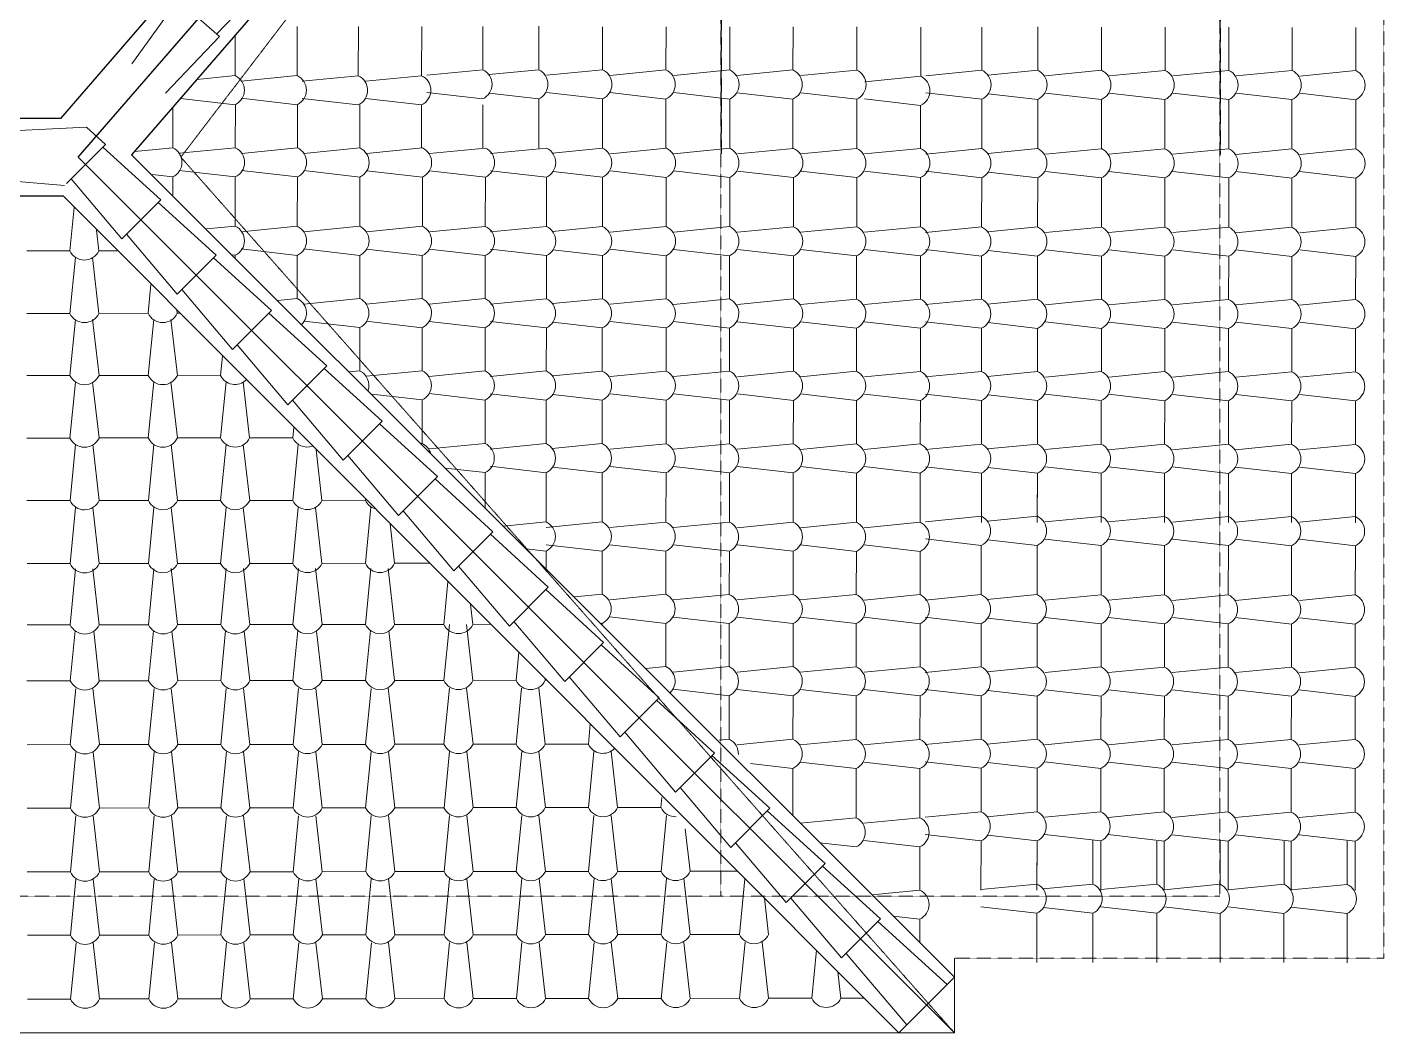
# Model space of a CAD drawing. Header units: millimetres. Extents: x -2768 to 386734, y -140 to 258833.
# Drawn here: x 241292 to 246252, y 134786 to 138461 of the extents above; entities that cross this region are included whole.
import ezdxf

# ---------------------------------------------------------------- set-up
doc = ezdxf.new("R2010")
doc.units = ezdxf.units.MM
doc.linetypes.add('HIDDEN', pattern=[9.525, 6.35, -3.175])
for name, color, linetype, lineweight in [('parapetto', 251, 'Continuous', 9), ('PROIEZIONI', 145, 'Continuous', 5), ('rilievo', 7, 'Continuous', 25), ('TRATTEGGIO_tetto', 1, 'Continuous', 0)]:
    doc.layers.add(name, color=color, linetype=linetype, lineweight=lineweight)

msp = doc.modelspace()

# ---------------------------------------------------------------- linework, layer by layer
at = {"layer": 'parapetto', "linetype": 'HIDDEN', "ltscale": 0.13}
for p, q in [((243830.3, 143397.8), (243830.3, 137997.8)), ((245654.8, 143396), (245654.8, 137996)), ((246252, 141052.2), (246252, 135058.6)), ((243827.5, 140688.1), (243827.5, 135288.1)), ((245652, 140686.2), (245652, 135286.2)), ((243317.1, 139900.6), (241853.8, 137986.2)), ((241853.8, 137986.2), (244682, 134786.2)), ((237671.9, 135286.2), (245652, 135286.2)), ((244682, 135058.6), (244682, 134786.2)), ((244682, 135058.6), (246252, 135058.6)), ((237717, 134786.2), (244682, 134786.2))]:
    msp.add_line(p, q, dxfattribs=at)
at = {"layer": 'PROIEZIONI'}
for p, q in [((244682, 134989.7), (241673.9, 137994.3)), ((244682, 134786.2), (241478.7, 137985.8)), ((244478.8, 134786.2), (241424.7, 137843.9)), ((244682, 134786.2), (244682, 135058.6)), ((244478.8, 134786.2), (244682, 134989.7)), ((244682, 134786.2), (239803.7, 134786.2))]:
    msp.add_line(p, q, dxfattribs=at)
at = {"layer": 'rilievo', "linetype": 'ByBlock', "ltscale": 0.13}
for p, q in [((244491.4, 141686.2), (241413.7, 138127.6)), ((241478.7, 137985.8), (244682, 141686.2)), ((241478.7, 137985.8), (244682, 141686.2)), ((244682, 141472.4), (241673.9, 137994.3)), ((241413.7, 138127.6), (238506.1, 138127.6)), ((241424.7, 137843.9), (238466.7, 137843.9))]:
    msp.add_line(p, q, dxfattribs=at)
at = {"layer": 'TRATTEGGIO_tetto'}
for p, q in [((242182.9, 138644.1), (241985.6, 138436.5)), ((241674.1, 138327.9), (241843.3, 138559.7)), ((241995.6, 138427.8), (241843.3, 138559.7)), ((242279.1, 138284.3), (242279.3, 138464.2)), ((242502.6, 138283.9), (242502.8, 138463.7)), ((242734.1, 138283.9), (242734.3, 138463.7)), ((242957.6, 138305.9), (242957.8, 138463.5)), ((243162.3, 138305.7), (243162.4, 138464.6)), ((243395.7, 138305.5), (243395.8, 138463)), ((243627.4, 138305.3), (243627.6, 138462.8)), ((243860.9, 138305), (243861, 138462.6)), ((244091.7, 138304.8), (244091.9, 138462.3)), ((244325.2, 138304.6), (244325.3, 138462.1)), ((244558.6, 138282), (244558.8, 138461.9)), ((244782.1, 138304.1), (244782.3, 138461.6)), ((244986.8, 138303.9), (244986.9, 138462.8)), ((245220.2, 138303.6), (245220.3, 138461.2)), ((245451.9, 138303.4), (245452.1, 138460.9)), ((245685.4, 138303.2), (245685.5, 138460.7)), ((245916.2, 138302.9), (245916.4, 138460.5)), ((246149.7, 138302.7), (246149.8, 138460.2)), ((241995.6, 138427.8), (241798.3, 138220.3)), ((242052.3, 138284.3), (242052.5, 138432.1)), ((242752.9, 138285.9), (242957.6, 138305.9)), ((242979.7, 138287.8), (243162.3, 138305.7)), ((243191, 138285.4), (243395.7, 138305.5)), ((243422.7, 138285.2), (243627.4, 138305.3)), ((243656.2, 138285), (243860.9, 138305)), ((243887, 138284.7), (244091.7, 138304.8)), ((244120.5, 138284.5), (244325.2, 138304.6)), ((244577.4, 138284), (244782.1, 138304.1)), ((244804.2, 138286), (244986.8, 138303.9)), ((245015.5, 138283.6), (245220.2, 138303.6)), ((245247.2, 138283.3), (245451.9, 138303.4)), ((245480.7, 138283.1), (245685.4, 138303.2)), ((245711.5, 138282.9), (245916.2, 138302.9)), ((245945, 138282.6), (246149.7, 138302.7)), ((241912.9, 138270.6), (242052.3, 138284.3)), ((242074.4, 138264.2), (242279.1, 138284.3)), ((242297.9, 138263.8), (242502.6, 138283.9)), ((242529.4, 138263.8), (242734.1, 138283.9)), ((244353.9, 138261.9), (244558.6, 138282)), ((241852.5, 138200.8), (242052.2, 138177.8)), ((242074.3, 138201.4), (242279, 138177.8)), ((242297.8, 138200.9), (242502.5, 138177.4)), ((242529.3, 138200.9), (242734, 138177.4)), ((242752.8, 138223), (242957.5, 138199.5)), ((242981.4, 138220), (243162.2, 138199.3)), ((243162, 138019.4), (243162.2, 138199.3)), ((243162, 138041.7), (243162.2, 138199.3)), ((243190.9, 138222.5), (243395.6, 138199)), ((243395.4, 138019.2), (243395.6, 138199)), ((243422.7, 138222.3), (243627.3, 138198.8)), ((243627.1, 138018.9), (243627.3, 138198.8)), ((243656.1, 138222.1), (243860.8, 138198.6)), ((243860.6, 138018.7), (243860.8, 138198.6)), ((243887, 138221.8), (244091.6, 138198.3)), ((244091.4, 138018.5), (244091.6, 138198.3)), ((244120.4, 138221.6), (244325.1, 138198.1)), ((244324.9, 138018.2), (244325.1, 138198.1)), ((244353.8, 138199), (244558.5, 138175.5)), ((244577.3, 138221.1), (244782, 138197.6)), ((244781.8, 138017.8), (244782, 138197.6)), ((244805.9, 138218.2), (244986.7, 138197.4)), ((244986.5, 138017.6), (244986.7, 138197.4)), ((244986.5, 138039.9), (244986.7, 138197.4)), ((245015.4, 138220.7), (245220.1, 138197.2)), ((245219.9, 138017.3), (245220.1, 138197.2)), ((245247.2, 138220.5), (245451.8, 138196.9)), ((245451.6, 138017.1), (245451.8, 138196.9)), ((245480.6, 138220.2), (245685.3, 138196.7)), ((245685.1, 138016.8), (245685.3, 138196.7)), ((245711.5, 138220), (245916.1, 138196.5)), ((245915.9, 138016.6), (245916.1, 138196.5)), ((245944.9, 138219.7), (246149.6, 138196.2)), ((246149.4, 138016.4), (246149.6, 138196.2)), ((241824.2, 138020.8), (241824.4, 138168.3)), ((242052.9, 138020.5), (242053.1, 138178.1)), ((242279.8, 138020.3), (242280, 138177.8)), ((242508.4, 138020.1), (242508.5, 138177.6)), ((242733.8, 138019.8), (242734, 138177.4)), ((242957.3, 138019.6), (242957.5, 138177.1)), ((243162, 138019.4), (243162.1, 138178.3)), ((243395.4, 138019.2), (243395.6, 138178)), ((243395.4, 138019.2), (243395.5, 138176.7)), ((243627.1, 138018.9), (243627.3, 138176.5)), ((243860.6, 138018.7), (243860.7, 138176.2)), ((243860.6, 138018.7), (243860.7, 138176.2)), ((244091.4, 138018.5), (244091.6, 138176)), ((244324.9, 138018.2), (244325, 138175.8)), ((244324.9, 138018.2), (244325, 138175.8)), ((244558.3, 138018), (244558.5, 138175.5)), ((244558.3, 138018), (244558.5, 138175.5)), ((244781.8, 138017.8), (244782, 138175.3)), ((244986.5, 138017.6), (244986.6, 138176.4)), ((245219.9, 138017.3), (245220.1, 138174.8)), ((245451.6, 138017.1), (245451.8, 138174.6)), ((245685.1, 138016.8), (245685.2, 138174.4)), ((245915.9, 138016.6), (245916.1, 138174.1)), ((246149.4, 138016.4), (246149.5, 138173.9)), ((241508.8, 138095.3), (241086.8, 138075.4)), ((241577.9, 138032.4), (241508.8, 138095.3)), ((241577.9, 138032.4), (241435.5, 137889.8)), ((241780.3, 137830.2), (241568.5, 138023)), ((241685, 138007.1), (241824.2, 138020.8)), ((241848.2, 138000.5), (242052.9, 138020.5)), ((242075.1, 138000.2), (242279.8, 138020.3)), ((242303.7, 138000), (242508.4, 138020.1)), ((242532.3, 137999.8), (242737, 138019.8)), ((242762.5, 137999.5), (242967.2, 138019.6)), ((242986, 137999.3), (243190.7, 138019.4)), ((243212.9, 138001.3), (243395.4, 138019.2)), ((243424.1, 137998.9), (243628.8, 138018.9)), ((243655.9, 137998.6), (243860.6, 138018.7)), ((243889.3, 137998.4), (244094, 138018.5)), ((244120.2, 137998.1), (244324.9, 138018.2)), ((244353.6, 137997.9), (244558.3, 138018)), ((244577.1, 137997.7), (244781.8, 138017.8)), ((244804, 137999.7), (244986.5, 138017.6)), ((245015.2, 137997.2), (245219.9, 138017.3)), ((245246.9, 137997), (245451.6, 138017.1)), ((245480.4, 137996.8), (245685.1, 138016.8)), ((245711.2, 137996.5), (245915.9, 138016.6)), ((245944.7, 137996.3), (246149.4, 138016.4)), ((241086.9, 137911.1), (241428.5, 137882.8)), ((241452.4, 137906.7), (241637.9, 137687.7)), ((241748.8, 137922.9), (241824.1, 137914.3)), ((241824, 137847.7), (241824.1, 137914.3)), ((241848.1, 137937.6), (242052.8, 137914.1)), ((242052.6, 137734.2), (242052.8, 137914.1)), ((242075.1, 137937.3), (242279.7, 137913.8)), ((242279.6, 137734), (242279.7, 137913.8)), ((242303.6, 137937.1), (242508.3, 137913.6)), ((242508.1, 137733.7), (242508.3, 137913.6)), ((242532.2, 137936.9), (242736.9, 137913.4)), ((242736.7, 137733.5), (242736.9, 137913.4)), ((242762.5, 137936.6), (242967.1, 137913.1)), ((242967, 137733.3), (242967.1, 137913.1)), ((242986, 137936.4), (243190.6, 137912.9)), ((243190.4, 137733), (243190.6, 137912.9)), ((243214.6, 137933.5), (243395.3, 137912.7)), ((243395.1, 137732.8), (243395.3, 137912.7)), ((243424.1, 137936), (243628.7, 137912.5)), ((243628.5, 137732.6), (243628.7, 137912.5)), ((243655.8, 137935.7), (243860.5, 137912.2)), ((243860.3, 137732.4), (243860.5, 137912.2)), ((243889.2, 137935.5), (244093.9, 137912)), ((244093.7, 137732.1), (244093.9, 137912)), ((244120.1, 137935.3), (244324.8, 137911.7)), ((244324.6, 137731.9), (244324.8, 137911.7)), ((244353.5, 137935), (244558.2, 137911.5)), ((244558, 137731.6), (244558.2, 137911.5)), ((244577, 137934.8), (244781.7, 137911.3)), ((244781.5, 137731.4), (244781.7, 137911.3)), ((244805.6, 137931.8), (244986.4, 137911.1)), ((244986.2, 137731.2), (244986.4, 137911.1)), ((245015.1, 137934.3), (245219.8, 137910.8)), ((245219.6, 137731), (245219.8, 137910.8)), ((245246.9, 137934.1), (245451.5, 137910.6)), ((245451.3, 137730.7), (245451.5, 137910.6)), ((245480.3, 137933.9), (245685, 137910.4)), ((245684.8, 137730.5), (245685, 137910.4)), ((245711.2, 137933.6), (245915.8, 137910.1)), ((245915.6, 137730.3), (245915.8, 137910.1)), ((245944.6, 137933.4), (246149.3, 137909.9)), ((246149.1, 137730), (246149.3, 137909.9)), ((241463.2, 137801.8), (241447.7, 137644)), ((241637.9, 137687.7), (241780.3, 137830.2)), ((241982.7, 137628.1), (241770.9, 137820.9)), ((241545.6, 137719.5), (241554.2, 137644.1)), ((241654.8, 137704.6), (241840.3, 137485.5)), ((241947.8, 137723.9), (242052.6, 137734.2)), ((242074.9, 137713.9), (242279.6, 137734)), ((242303.4, 137713.7), (242508.1, 137733.7)), ((242532, 137713.4), (242736.7, 137733.5)), ((242762.3, 137713.2), (242967, 137733.3)), ((242985.7, 137713), (243190.4, 137733)), ((243212.6, 137714.9), (243395.1, 137732.8)), ((243423.8, 137712.5), (243628.5, 137732.6)), ((243655.6, 137712.3), (243860.3, 137732.4)), ((243889, 137712), (244093.7, 137732.1)), ((244119.9, 137711.8), (244324.6, 137731.9)), ((244353.3, 137711.6), (244558, 137731.6)), ((244576.8, 137711.3), (244781.5, 137731.4)), ((244803.7, 137713.3), (244986.2, 137731.2)), ((245014.9, 137710.9), (245219.6, 137731)), ((245246.6, 137710.7), (245451.3, 137730.7)), ((245480.1, 137710.4), (245684.8, 137730.5)), ((245710.9, 137710.2), (245915.6, 137730.3)), ((245944.4, 137710), (246149.1, 137730)), ((242074.8, 137651), (242279.4, 137627.5)), ((242303.3, 137650.8), (242508, 137627.3)), ((242531.9, 137650.5), (242736.6, 137627)), ((242762.2, 137650.3), (242966.8, 137626.8)), ((242985.7, 137650.1), (243190.3, 137626.6)), ((243214.3, 137647.1), (243395, 137626.4)), ((243423.8, 137649.6), (243628.4, 137626.1)), ((243655.5, 137649.4), (243860.2, 137625.9)), ((243889, 137649.2), (244093.6, 137625.6)), ((244119.8, 137648.9), (244324.5, 137625.4)), ((244353.3, 137648.7), (244557.9, 137625.2)), ((244576.8, 137648.5), (244781.4, 137624.9)), ((244805.4, 137645.5), (244986.1, 137624.7)), ((245014.8, 137648), (245219.5, 137624.5)), ((245246.6, 137647.8), (245451.2, 137624.3)), ((245480, 137647.5), (245684.7, 137624)), ((245710.9, 137647.3), (245915.5, 137623.8)), ((245944.3, 137647.1), (246149, 137623.6)), ((241447.7, 137644), (241290.2, 137643.9)), ((241468.1, 137620), (241448, 137415.3)), ((241530.9, 137620.1), (241554.5, 137415.5)), ((241620.9, 137644.2), (241554.2, 137644.1)), ((241982.7, 137628.1), (241840.3, 137485.5)), ((242185.1, 137426), (241973.3, 137618.7)), ((242042.9, 137628.8), (242052.5, 137627.7)), ((242052.5, 137619.2), (242052.5, 137627.7)), ((242279.3, 137469.9), (242279.4, 137627.5)), ((242507.8, 137469.7), (242508, 137627.3)), ((242736.4, 137469.5), (242736.6, 137627)), ((242966.7, 137469.3), (242966.8, 137626.8)), ((243190.2, 137469), (243190.3, 137626.6)), ((243394.9, 137468.8), (243395, 137626.4)), ((243628.3, 137468.6), (243628.4, 137626.1)), ((243860, 137468.3), (243860.2, 137625.9)), ((244093.5, 137468.1), (244093.6, 137625.6)), ((244324.3, 137467.9), (244324.5, 137625.4)), ((244557.8, 137467.6), (244557.9, 137625.2)), ((244781.2, 137467.4), (244781.4, 137624.9)), ((244985.9, 137467.2), (244986.1, 137624.7)), ((245219.3, 137467), (245219.5, 137624.5)), ((245451.1, 137466.7), (245451.2, 137624.3)), ((245684.5, 137466.5), (245684.7, 137624)), ((245915.4, 137466.3), (245915.5, 137623.8)), ((246148.8, 137466), (246149, 137623.6)), ((241744.6, 137520.5), (241734.3, 137415.6)), ((241857.2, 137502.4), (242042.7, 137283.4)), ((242208.7, 137463), (242279.3, 137469.9)), ((242303.1, 137449.6), (242507.8, 137469.7)), ((242531.7, 137449.4), (242736.4, 137469.5)), ((242762, 137449.2), (242966.7, 137469.3)), ((242985.5, 137449), (243190.2, 137469)), ((243212.3, 137450.9), (243394.9, 137468.8)), ((243423.6, 137448.5), (243628.3, 137468.6)), ((243655.3, 137448.3), (243860, 137468.3)), ((243888.8, 137448), (244093.5, 137468.1)), ((244119.6, 137447.8), (244324.3, 137467.9)), ((244353.1, 137447.6), (244557.8, 137467.6)), ((244576.5, 137447.3), (244781.2, 137467.4)), ((244803.4, 137449.3), (244985.9, 137467.2)), ((245014.6, 137446.9), (245219.3, 137467)), ((245246.4, 137446.7), (245451.1, 137466.7)), ((245479.8, 137446.4), (245684.5, 137466.5)), ((245710.7, 137446.2), (245915.4, 137466.3)), ((245944.1, 137445.9), (246148.8, 137466)), ((241448, 137415.3), (241290.4, 137415.2)), ((241734.3, 137415.6), (241554.5, 137415.5)), ((241839.7, 137425.4), (241840.8, 137415.7)), ((241849.3, 137415.8), (241840.8, 137415.7)), ((242042.7, 137283.4), (242185.1, 137426)), ((242387.5, 137223.8), (242175.7, 137416.6)), ((241468.3, 137393.1), (241448.2, 137188.4)), ((241531.2, 137393.2), (241554.7, 137188.5)), ((241754.6, 137393.4), (241734.5, 137188.7)), ((241817.5, 137393.5), (241841, 137188.8)), ((242303.1, 137386.8), (242507.7, 137363.2)), ((242507.6, 137205.7), (242507.7, 137363.2)), ((242531.7, 137386.5), (242736.3, 137363)), ((242736.2, 137205.5), (242736.3, 137363)), ((242761.9, 137386.3), (242966.6, 137362.8)), ((242966.4, 137205.2), (242966.6, 137362.8)), ((242985.4, 137386.1), (243190.1, 137362.5)), ((243190.1, 137362.5), (243189.9, 137204.9)), ((243189.9, 137205), (243190.1, 137362.5)), ((243214, 137383.1), (243394.7, 137362.3)), ((243394.7, 137362.3), (243394.6, 137204.8)), ((243423.5, 137385.6), (243628.2, 137362.1)), ((243628, 137204.6), (243628.2, 137362.1)), ((243655.2, 137385.4), (243859.9, 137361.9)), ((243859.7, 137204.3), (243859.9, 137361.9)), ((243888.7, 137385.1), (244093.3, 137361.6)), ((244093.2, 137204.1), (244093.3, 137361.6)), ((244119.5, 137384.9), (244324.2, 137361.4)), ((244324, 137203.9), (244324.2, 137361.4)), ((244353, 137384.7), (244557.6, 137361.2)), ((244557.5, 137203.6), (244557.6, 137361.2)), ((244576.5, 137384.4), (244781.1, 137360.9)), ((244781.1, 137360.9), (244781, 137203.3)), ((244781, 137203.4), (244781.1, 137360.9)), ((244805.1, 137381.5), (244985.8, 137360.7)), ((244985.8, 137360.7), (244985.7, 137203.2)), ((245014.6, 137384), (245219.2, 137360.5)), ((245219.1, 137203), (245219.2, 137360.5)), ((245246.3, 137383.8), (245451, 137360.2)), ((245450.8, 137202.7), (245451, 137360.2)), ((245479.8, 137383.5), (245684.4, 137360)), ((245684.2, 137202.5), (245684.4, 137360)), ((245710.6, 137383.3), (245915.3, 137359.8)), ((245915.1, 137202.2), (245915.3, 137359.8)), ((245944.1, 137383.1), (246148.7, 137359.5)), ((246148.5, 137202), (246148.7, 137359.5)), ((242059.6, 137300.3), (242245.1, 137081.3)), ((242005.5, 137259.6), (241998.6, 137189)), ((242387.5, 137223.8), (242245.1, 137081.3)), ((242589.9, 137021.7), (242378.2, 137214.4)), ((242469.7, 137202), (242507.6, 137205.7)), ((242531.5, 137185.4), (242736.2, 137205.5)), ((242761.7, 137185.2), (242966.4, 137205.2)), ((242985.2, 137184.9), (243189.9, 137205)), ((243212.1, 137186.9), (243394.6, 137204.8)), ((243423.3, 137184.5), (243628, 137204.6)), ((243655, 137184.3), (243859.7, 137204.3)), ((243888.5, 137184), (244093.2, 137204.1)), ((244119.3, 137183.8), (244324, 137203.9)), ((244352.8, 137183.5), (244557.5, 137203.6)), ((244576.3, 137183.3), (244781, 137203.4)), ((244803.1, 137185.3), (244985.7, 137203.2)), ((245014.4, 137182.9), (245219.1, 137203)), ((245246.1, 137182.6), (245450.8, 137202.7)), ((245479.5, 137182.4), (245684.2, 137202.5)), ((245710.4, 137182.2), (245915.1, 137202.2)), ((245943.9, 137181.9), (246148.5, 137202)), ((241448.2, 137188.4), (241290.7, 137188.2)), ((241468.5, 137164.6), (241448.4, 136959.9)), ((241531.4, 137164.6), (241554.9, 136960)), ((241734.5, 137188.7), (241554.7, 137188.5)), ((241754.9, 137164.9), (241734.8, 136960.2)), ((241817.7, 137164.9), (241841.3, 136960.3)), ((241998.6, 137189), (241841, 137188.8)), ((242018.9, 137165.1), (241998.8, 136960.4)), ((242081.8, 137165.2), (242105.3, 136960.5)), ((242551.5, 137120.2), (242736.1, 137099)), ((242761.7, 137122.3), (242966.3, 137098.8)), ((242985.1, 137122), (243189.8, 137098.5)), ((243213.8, 137119.1), (243394.5, 137098.3)), ((243423.2, 137121.6), (243627.9, 137098.1)), ((243655, 137121.4), (243859.6, 137097.9)), ((243888.4, 137121.1), (244093.1, 137097.6)), ((244119.3, 137120.9), (244323.9, 137097.4)), ((244352.7, 137120.7), (244557.4, 137097.1)), ((244576.2, 137120.4), (244780.9, 137096.9)), ((244804.8, 137117.5), (244985.5, 137096.7)), ((245014.3, 137120), (245219, 137096.5)), ((245246, 137119.8), (245450.7, 137096.2)), ((245479.5, 137119.5), (245684.1, 137096)), ((245710.3, 137119.3), (245915, 137095.8)), ((245943.8, 137119), (246148.4, 137095.5)), ((242262, 137098.1), (242447.6, 136879.1)), ((242735.9, 136940.1), (242736.1, 137097.7)), ((242966.1, 136939.9), (242966.3, 137097.4)), ((243189.6, 136939.7), (243189.8, 137097.2)), ((243394.3, 136939.5), (243394.5, 137098.3)), ((243627.7, 136939.2), (243627.9, 137096.8)), ((243859.5, 136939), (243859.6, 137096.5)), ((244092.9, 136938.7), (244093.1, 137096.3)), ((244323.8, 136938.5), (244323.9, 137096)), ((244557.2, 136938.3), (244557.4, 137095.8)), ((244780.7, 136938), (244780.9, 137095.6)), ((244985.4, 136937.8), (244985.5, 137096.7)), ((245218.8, 136937.6), (245219, 137095.1)), ((245450.5, 136937.4), (245450.7, 137094.9)), ((245684, 136937.1), (245684.1, 137094.7)), ((245914.8, 136936.9), (245915, 137094.4)), ((246148.3, 136936.7), (246148.4, 137094.2)), ((242447.6, 136879.1), (242589.9, 137021.7)), ((242792.3, 136819.5), (242580.6, 137012.3)), ((241448.4, 136959.9), (241290.9, 136959.7)), ((241734.8, 136960.2), (241554.9, 136960)), ((241998.8, 136960.4), (241841.3, 136960.3)), ((242262.8, 136960.7), (242105.3, 136960.5)), ((242266.5, 136998.5), (242262.8, 136960.7)), ((241468.8, 136935.9), (241448.7, 136731.2)), ((241531.6, 136936), (241555.2, 136731.4)), ((241755.1, 136936.2), (241735, 136731.5)), ((241818, 136936.3), (241841.5, 136731.6)), ((242019.1, 136936.5), (241999, 136731.8)), ((242082, 136936.6), (242105.5, 136731.9)), ((242283.1, 136936.8), (242263, 136732.1)), ((242348.3, 136916.7), (242369.5, 136732.2)), ((242732, 136939.7), (242735.9, 136940.1)), ((242761.4, 136919.8), (242966.1, 136939.9)), ((242984.9, 136919.6), (243189.6, 136939.7)), ((243211.8, 136921.6), (243394.3, 136939.5)), ((243423, 136919.1), (243627.7, 136939.2)), ((243654.8, 136918.9), (243859.5, 136939)), ((243888.2, 136918.7), (244092.9, 136938.7)), ((244119.1, 136918.4), (244323.8, 136938.5)), ((244352.5, 136918.2), (244557.2, 136938.3)), ((244576, 136918), (244780.7, 136938)), ((244802.9, 136919.9), (244985.4, 136937.8)), ((245014.1, 136917.5), (245218.8, 136937.6)), ((245245.8, 136917.3), (245450.5, 136937.4)), ((245479.3, 136917.1), (245684, 136937.1)), ((245710.1, 136916.8), (245914.8, 136936.9)), ((245943.6, 136916.6), (246148.3, 136936.7)), ((242464.4, 136896), (242650, 136677)), ((242984.9, 136856.7), (243189.5, 136833.2)), ((243213.5, 136853.7), (243394.2, 136833)), ((243423, 136856.3), (243627.6, 136832.7)), ((243654.7, 136856), (243859.4, 136832.5)), ((243888.1, 136855.8), (244092.8, 136832.3)), ((244119, 136855.5), (244323.7, 136832)), ((244352.5, 136855.3), (244557.1, 136831.8)), ((244575.9, 136855.1), (244780.6, 136831.6)), ((244804.6, 136852.1), (244985.3, 136831.4)), ((245014, 136854.6), (245218.7, 136831.1)), ((245245.8, 136854.4), (245450.4, 136830.9)), ((245479.2, 136854.2), (245683.9, 136830.7)), ((245710.1, 136853.9), (245914.7, 136830.4)), ((245943.5, 136853.7), (246148.2, 136830.2)), ((242792.3, 136819.5), (242650, 136677)), ((242994.7, 136617.4), (242783, 136810.2)), ((242821.7, 136850), (242966, 136833.4)), ((242965.9, 136705.8), (242966, 136833.4)), ((243189.4, 136653.3), (243189.5, 136833.2)), ((243394, 136653.1), (243394.2, 136833)), ((243627.4, 136652.9), (243627.6, 136832.7)), ((243859.2, 136652.6), (243859.4, 136832.5)), ((244092.6, 136652.4), (244092.8, 136832.3)), ((244323.5, 136652.2), (244323.7, 136832)), ((244556.9, 136651.9), (244557.1, 136831.8)), ((244780.4, 136651.7), (244780.6, 136831.6)), ((244780.4, 136674), (244780.6, 136831.6)), ((244985.1, 136673.8), (244985.3, 136832.7)), ((244985.1, 136651.5), (244985.3, 136831.4)), ((245218.5, 136651.3), (245218.7, 136831.1)), ((245218.5, 136673.6), (245218.7, 136831.1)), ((245450.3, 136651), (245450.4, 136830.9)), ((245450.3, 136673.4), (245450.4, 136830.9)), ((245683.7, 136650.8), (245683.9, 136830.7)), ((245683.7, 136673.1), (245683.9, 136830.7)), ((245914.6, 136650.6), (245914.7, 136830.4)), ((245914.6, 136672.9), (245914.7, 136830.4)), ((246148, 136650.3), (246148.2, 136830.2)), ((246148, 136672.6), (246148.2, 136830.2)), ((241448.7, 136731.2), (241291.1, 136731.1)), ((241469, 136705.7), (241448.9, 136501)), ((241531.9, 136705.8), (241555.4, 136501.1)), ((241735, 136731.5), (241555.2, 136731.4)), ((241755.3, 136706), (241735.2, 136501.3)), ((241818.2, 136706.1), (241841.7, 136501.4)), ((241999, 136731.8), (241841.5, 136731.6)), ((242019.3, 136706.3), (241999.3, 136501.6)), ((242082.2, 136706.3), (242105.7, 136501.7)), ((242263, 136732.1), (242105.5, 136731.9)), ((242283.3, 136706.5), (242263.3, 136501.8)), ((242346.2, 136706.6), (242369.8, 136501.9)), ((242528.4, 136732.3), (242370.9, 136732.2)), ((242528.8, 136736.3), (242528.4, 136732.3)), ((242548.7, 136706.8), (242528.6, 136502.1)), ((242666.8, 136693.9), (242852.4, 136474.8)), ((243033.6, 136638.1), (243189.4, 136653.3)), ((243189.3, 136633), (243394, 136653.1)), ((243422.7, 136632.8), (243627.4, 136652.9)), ((244575.7, 136654), (244780.4, 136674)), ((244802.6, 136655.9), (244985.1, 136673.8)), ((245013.8, 136653.5), (245218.5, 136673.6)), ((245245.6, 136653.3), (245450.3, 136673.4)), ((245479, 136653), (245683.7, 136673.1)), ((245709.9, 136652.8), (245914.6, 136672.9)), ((245943.3, 136652.6), (246148, 136672.6)), ((242618.5, 136646.5), (242635.1, 136502.2)), ((242852.4, 136474.8), (242994.7, 136617.4)), ((243197.2, 136415.3), (242985.4, 136608)), ((243654.5, 136632.6), (243859.2, 136652.6)), ((243887.9, 136632.3), (244092.6, 136652.4)), ((244118.8, 136632.1), (244323.5, 136652.2)), ((244352.2, 136631.9), (244556.9, 136651.9)), ((243116.5, 136555.2), (243189.2, 136546.8)), ((243189.3, 136570.2), (243393.9, 136546.6)), ((243422.7, 136569.9), (243627.3, 136546.4)), ((243654.4, 136569.7), (243859.1, 136546.2)), ((243887.9, 136569.4), (244092.5, 136545.9)), ((244118.7, 136569.2), (244323.4, 136545.7)), ((244352.2, 136569), (244556.8, 136545.5)), ((244575.7, 136591.1), (244780.3, 136567.6)), ((244780.1, 136387.7), (244780.3, 136567.6)), ((244804.3, 136588.1), (244985, 136567.3)), ((244984.8, 136387.5), (244985, 136567.3)), ((245013.8, 136590.6), (245218.4, 136567.1)), ((245218.2, 136387.3), (245218.4, 136567.1)), ((245245.5, 136590.4), (245450.2, 136566.9)), ((245450, 136387), (245450.2, 136566.9)), ((245478.9, 136590.2), (245683.6, 136566.6)), ((245683.4, 136386.8), (245683.6, 136566.6)), ((245709.8, 136589.9), (245914.5, 136566.4)), ((245914.3, 136386.5), (245914.5, 136566.4)), ((245943.2, 136589.7), (246147.9, 136566.2)), ((246147.7, 136386.3), (246147.9, 136566.2)), ((243189.2, 136482.5), (243189.2, 136546.8)), ((243393.8, 136389.1), (243393.9, 136546.6)), ((243627.2, 136388.9), (243627.3, 136546.4)), ((243858.9, 136388.6), (243859.1, 136546.2)), ((244092.4, 136388.4), (244092.5, 136545.9)), ((244323.2, 136388.2), (244323.4, 136545.7)), ((244556.7, 136387.9), (244556.8, 136545.5)), ((241448.9, 136501), (241291.4, 136500.8)), ((241469.2, 136482.2), (241449.1, 136277.5)), ((241532.1, 136482.3), (241555.6, 136277.6)), ((241735.2, 136501.3), (241555.4, 136501.1)), ((241755.5, 136482.5), (241735.5, 136277.8)), ((241818.4, 136482.6), (241842, 136277.9)), ((241999.3, 136501.6), (241841.7, 136501.4)), ((242019.6, 136482.8), (241999.5, 136278.1)), ((242082.5, 136482.8), (242106, 136278.2)), ((242263.3, 136501.8), (242105.7, 136501.7)), ((242283.6, 136483), (242263.5, 136278.3)), ((242346.5, 136483.1), (242370, 136278.4)), ((242528.6, 136502.1), (242371.1, 136501.9)), ((242548.9, 136483.3), (242528.8, 136278.6)), ((242611.8, 136483.4), (242635.3, 136278.7)), ((242762.7, 136502.3), (242635.1, 136502.2)), ((242869.2, 136491.7), (243054.8, 136272.7)), ((242830.5, 136434.6), (242815.2, 136278.9)), ((243197.2, 136415.3), (243054.8, 136272.7)), ((243399.6, 136213.1), (243187.8, 136405.9)), ((243292.5, 136379.2), (243393.8, 136389.1)), ((243422.5, 136368.8), (243627.2, 136388.9)), ((243654.2, 136368.6), (243858.9, 136388.6)), ((243887.7, 136368.3), (244092.4, 136388.4)), ((244118.5, 136368.1), (244323.2, 136388.2)), ((244352, 136367.8), (244556.7, 136387.9)), ((244575.4, 136367.6), (244780.1, 136387.7)), ((244802.3, 136369.6), (244984.8, 136387.5)), ((245013.5, 136367.2), (245218.2, 136387.3)), ((245245.3, 136366.9), (245450, 136387)), ((245478.7, 136366.7), (245683.4, 136386.8)), ((245709.6, 136366.5), (245914.3, 136386.5)), ((245943, 136366.2), (246147.7, 136386.3)), ((242913.3, 136351.8), (242921.7, 136279)), ((243422.4, 136305.9), (243627.1, 136282.4)), ((243654.2, 136305.7), (243858.8, 136282.2)), ((241449.1, 136277.5), (241291.6, 136277.3)), ((241735.5, 136277.8), (241555.6, 136277.6)), ((241999.5, 136278.1), (241842, 136277.9)), ((242017.6, 136255.9), (241999.7, 136073.4)), ((242106, 136278.2), (242263.6, 136278.3)), ((242263.5, 136278.3), (242106, 136278.2)), ((242281.6, 136256.2), (242263.7, 136073.7)), ((242528.8, 136278.6), (242371.3, 136278.4)), ((242547, 136256.5), (242529.1, 136073.9)), ((242815.2, 136278.9), (242635.3, 136278.7)), ((242835.5, 136278.9), (242815.4, 136074.2)), ((242898.4, 136279), (242921.9, 136074.3)), ((242986, 136279.1), (242921.7, 136279)), ((243071.6, 136289.6), (243257.2, 136070.6)), ((243388.5, 136283.2), (243393.7, 136282.6)), ((243393.7, 136282.6), (243393.6, 136278)), ((243626.9, 136124.9), (243627.1, 136282.4)), ((243858.6, 136124.6), (243858.8, 136282.2)), ((243887.6, 136305.4), (244092.2, 136281.9)), ((244092.1, 136124.4), (244092.2, 136281.9)), ((244118.5, 136305.2), (244323.1, 136281.7)), ((244322.9, 136124.1), (244323.1, 136281.7)), ((244351.9, 136305), (244556.5, 136281.4)), ((244556.4, 136123.9), (244556.5, 136281.4)), ((244575.4, 136304.7), (244780, 136281.2)), ((244779.9, 136123.7), (244780, 136281.2)), ((244804, 136301.8), (244984.7, 136281)), ((244984.6, 136123.5), (244984.7, 136281)), ((245013.5, 136304.3), (245218.1, 136280.8)), ((245218, 136123.2), (245218.1, 136280.8)), ((245245.2, 136304.1), (245449.9, 136280.5)), ((245449.7, 136123), (245449.9, 136280.5)), ((245478.7, 136303.8), (245683.3, 136280.3)), ((245683.2, 136122.8), (245683.3, 136280.3)), ((245709.5, 136303.6), (245914.2, 136280.1)), ((245914, 136122.5), (245914.2, 136280.1)), ((245943, 136303.3), (246147.6, 136279.8)), ((246147.5, 136122.3), (246147.6, 136279.8)), ((241467.2, 136255.4), (241449.3, 136072.8)), ((241535.1, 136253.7), (241555.8, 136072.9)), ((241753.6, 136255.6), (241735.7, 136073.1)), ((241821.4, 136254), (241842.2, 136073.2)), ((242085.4, 136254.2), (242106.2, 136073.5)), ((242349.4, 136254.5), (242370.2, 136073.8)), ((242614.8, 136254.8), (242635.5, 136074)), ((243257.2, 136070.6), (243399.6, 136213.1)), ((243089.3, 136175.7), (243079.4, 136074.5)), ((243602, 136011), (243390.2, 136203.7)), ((243554, 136117.7), (243626.9, 136124.9)), ((243653.9, 136104.5), (243858.6, 136124.6)), ((243887.4, 136104.3), (244092.1, 136124.4)), ((244118.2, 136104.1), (244322.9, 136124.1)), ((244351.7, 136103.8), (244556.4, 136123.9)), ((244575.2, 136103.6), (244779.9, 136123.7)), ((244802, 136105.6), (244984.6, 136123.5)), ((245013.3, 136103.2), (245218, 136123.2)), ((245245, 136102.9), (245449.7, 136123)), ((245478.5, 136102.7), (245683.2, 136122.8)), ((245709.3, 136102.5), (245914, 136122.5)), ((245942.8, 136102.2), (246147.5, 136122.3)), ((241449.3, 136072.8), (241290.5, 136072.7)), ((241735.7, 136073.1), (241555.8, 136072.9)), ((241999.7, 136073.4), (241842.2, 136073.2)), ((242106.2, 136073.5), (242263.7, 136073.7)), ((242529.1, 136073.9), (242370.2, 136073.8)), ((242815.4, 136074.2), (242635.5, 136074)), ((243079.4, 136074.5), (242921.9, 136074.3)), ((243185.3, 136079.8), (243185.9, 136074.6)), ((243185.9, 136074.6), (243190.5, 136074.6)), ((243274.1, 136087.4), (243459.6, 135868.4)), ((241469.7, 136044.1), (241449.6, 135839.4)), ((241532.5, 136044.2), (241556.1, 135839.5)), ((241756, 136044.4), (241735.9, 135839.7)), ((241818.9, 136044.5), (241842.4, 135839.8)), ((242020, 136044.7), (241999.9, 135840)), ((242082.9, 136044.7), (242106.4, 135840.1)), ((242284, 136044.9), (242263.9, 135840.2)), ((242346.9, 136045), (242370.4, 135840.4)), ((242549.4, 136045.2), (242529.3, 135840.5)), ((242612.3, 136045.3), (242635.8, 135840.6)), ((242835.7, 136045.5), (242815.6, 135840.8)), ((242898.6, 136045.6), (242922.1, 135840.9)), ((243099.7, 136045.8), (243079.6, 135841.1)), ((243162.6, 136045.8), (243186.1, 135841.2)), ((243602, 136011), (243459.6, 135868.4)), ((243653.9, 136041.7), (243858.5, 136018.1)), ((243858.4, 135859.3), (243858.5, 136016.8)), ((243887.3, 136041.4), (244092, 136017.9)), ((244091.8, 135859), (244092, 136016.6)), ((244118.2, 136041.2), (244322.8, 136017.7)), ((244322.7, 135858.8), (244322.8, 136016.3)), ((244351.6, 136040.9), (244556.3, 136017.4)), ((244556.1, 135858.6), (244556.3, 136016.1)), ((244575.1, 136040.7), (244779.8, 136017.2)), ((244779.8, 136017.2), (244779.6, 135859.6)), ((244779.6, 135859.7), (244779.8, 136017.2)), ((244803.7, 136037.8), (244984.5, 136017)), ((244984.5, 136017), (244984.3, 135859.5)), ((245013.2, 136040.3), (245217.9, 136016.8)), ((245217.7, 135859.2), (245217.9, 136016.8)), ((245245, 136040), (245449.6, 136016.5)), ((245449.4, 135859), (245449.6, 136016.5)), ((245478.4, 136039.8), (245683, 136016.3)), ((245682.9, 135858.8), (245683, 136016.3)), ((245709.3, 136039.6), (245913.9, 136016.1)), ((245913.7, 135858.5), (245913.9, 136016.1)), ((245942.7, 136039.3), (246147.3, 136015.8)), ((246147.2, 135858.3), (246147.3, 136015.8)), ((243804.4, 135808.8), (243592.6, 136001.6)), ((243350.8, 135914.3), (243343.7, 135841.3)), ((243476.5, 135885.3), (243662, 135666.3)), ((243822.3, 135855.7), (243858.4, 135859.3)), ((244574.9, 135839.6), (244779.6, 135859.7)), ((244801.8, 135841.6), (244984.3, 135859.5)), ((245013, 135839.2), (245217.7, 135859.2)), ((241449.6, 135839.4), (241292, 135839.3)), ((241469.9, 135812.4), (241449.8, 135607.7)), ((241532.8, 135812.4), (241556.3, 135607.8)), ((241735.9, 135839.7), (241556.1, 135839.5)), ((241756.2, 135812.7), (241736.2, 135608)), ((241819.1, 135812.7), (241842.6, 135608.1)), ((241999.9, 135840), (241842.4, 135839.8)), ((242020.2, 135812.9), (242000.2, 135608.2)), ((242083.1, 135813), (242106.6, 135608.3)), ((242263.9, 135840.2), (242106.4, 135840.1)), ((242284.3, 135813.2), (242264.2, 135608.5)), ((242347.1, 135813.3), (242370.7, 135608.6)), ((242529.3, 135840.5), (242371.8, 135840.4)), ((242549.6, 135813.5), (242529.5, 135608.8)), ((242612.5, 135813.5), (242636, 135608.9)), ((242815.6, 135840.8), (242635.8, 135840.6)), ((242835.9, 135813.8), (242815.9, 135609.1)), ((242898.8, 135813.8), (242922.3, 135609.2)), ((243079.6, 135841.1), (242922.1, 135840.9)), ((243100, 135814), (243079.9, 135609.3)), ((243162.8, 135814.1), (243186.4, 135609.4)), ((243343.7, 135841.3), (243186.1, 135841.2)), ((243364, 135814.3), (243343.9, 135609.6)), ((243426.9, 135814.4), (243450.4, 135609.7)), ((243887.1, 135839), (244091.8, 135859)), ((244118, 135838.7), (244322.7, 135858.8)), ((244351.4, 135838.5), (244556.1, 135858.6)), ((245244.7, 135838.9), (245449.4, 135859)), ((245478.2, 135838.7), (245682.9, 135858.8)), ((245709, 135838.4), (245913.7, 135858.5)), ((245942.5, 135838.2), (246147.2, 135858.3)), ((243662, 135666.3), (243804.4, 135808.8)), ((244006.8, 135606.7), (243795, 135799.5)), ((243936.7, 135770.4), (244091.7, 135752.6)), ((244117.9, 135775.8), (244322.6, 135752.3)), ((244351.4, 135775.6), (244556, 135752.1)), ((244574.8, 135776.7), (244779.5, 135753.2)), ((244803.5, 135773.7), (244984.2, 135753)), ((245012.9, 135776.3), (245217.6, 135752.7)), ((245244.7, 135776), (245449.3, 135752.5)), ((245478.1, 135775.8), (245682.8, 135752.3)), ((245709, 135775.6), (245913.6, 135752)), ((245942.4, 135775.3), (246147.1, 135751.8)), ((244091.5, 135579.5), (244091.7, 135752.6)), ((244322.4, 135572.5), (244322.6, 135752.3)), ((244555.8, 135572.2), (244556, 135752.1)), ((244779.3, 135594.3), (244779.5, 135751.9)), ((244984, 135594.1), (244984.2, 135753)), ((245217.4, 135593.9), (245217.6, 135751.4)), ((245449.2, 135593.6), (245449.3, 135751.2)), ((245682.6, 135593.4), (245682.8, 135750.9)), ((245913.5, 135593.2), (245913.6, 135750.7)), ((246146.9, 135592.9), (246147.1, 135750.5)), ((243678.9, 135683.2), (243864.4, 135464.1)), ((243612.8, 135645.9), (243609.2, 135609.9)), ((241449.8, 135607.7), (241292.3, 135607.5)), ((241470.1, 135578.9), (241450.1, 135374.2)), ((241533, 135579), (241556.5, 135374.3)), ((241736.2, 135608), (241556.3, 135607.8)), ((241756.5, 135579.2), (241736.4, 135374.5)), ((241819.4, 135579.3), (241842.9, 135374.6)), ((242000.2, 135608.2), (241842.6, 135608.1)), ((242020.5, 135579.5), (242000.4, 135374.8)), ((242083.4, 135579.6), (242106.9, 135374.9)), ((242264.2, 135608.5), (242106.6, 135608.3)), ((242284.5, 135579.8), (242264.4, 135375.1)), ((242347.4, 135579.8), (242370.9, 135375.2)), ((242529.5, 135608.8), (242372, 135608.6)), ((242549.8, 135580), (242529.8, 135375.3)), ((242612.7, 135580.1), (242636.2, 135375.4)), ((242815.9, 135609.1), (242636, 135608.9)), ((242836.2, 135580.3), (242816.1, 135375.6)), ((242899.1, 135580.4), (242922.6, 135375.7)), ((243079.9, 135609.3), (242922.3, 135609.2)), ((243100.2, 135580.6), (243080.1, 135375.9)), ((243163.1, 135580.7), (243186.6, 135376)), ((243343.9, 135609.6), (243186.4, 135609.4)), ((243364.2, 135580.9), (243344.1, 135376.2)), ((243427.1, 135580.9), (243450.6, 135376.3)), ((243609.2, 135609.9), (243451.7, 135609.7)), ((243629.6, 135581.1), (243609.5, 135376.4)), ((244006.8, 135606.7), (243864.4, 135464.1)), ((244209.2, 135404.5), (243997.4, 135597.3)), ((244118.6, 135552.5), (244322.4, 135572.5)), ((244351.1, 135552.2), (244555.8, 135572.2)), ((244574.6, 135574.2), (244779.3, 135594.3)), ((244801.5, 135576.2), (244984, 135594.1)), ((245012.7, 135573.8), (245217.4, 135593.9)), ((245244.5, 135573.6), (245449.2, 135593.6)), ((245477.9, 135573.3), (245682.6, 135593.4)), ((245708.8, 135573.1), (245913.5, 135593.2)), ((245942.2, 135572.9), (246146.9, 135592.9)), ((243698.1, 135531.6), (243716, 135376.5)), ((243881.3, 135481), (244066.8, 135262)), ((244190, 135481.2), (244322.3, 135466)), ((244351.1, 135489.3), (244555.7, 135465.7)), ((244555.6, 135308.2), (244555.7, 135465.7)), ((244574.6, 135511.4), (244779.2, 135487.8)), ((244779.1, 135308), (244779.2, 135487.8)), ((244803.2, 135508.4), (244983.9, 135487.6)), ((244983.7, 135307.8), (244983.9, 135487.6)), ((244983.8, 135330.1), (244983.9, 135487.6)), ((245012.7, 135510.9), (245217.3, 135487.4)), ((245188.4, 135329.9), (245188.6, 135488.8)), ((245217.1, 135307.5), (245217.3, 135487.4)), ((245244.4, 135510.7), (245449.1, 135487.2)), ((245421.8, 135329.7), (245422, 135487.2)), ((245448.9, 135307.3), (245449.1, 135487.2)), ((245477.9, 135510.4), (245682.5, 135486.9)), ((245653.6, 135329.4), (245653.7, 135487)), ((245682.3, 135307.1), (245682.5, 135486.9)), ((245708.7, 135510.2), (245913.4, 135486.7)), ((245887, 135329.2), (245887.2, 135486.7)), ((245913.2, 135306.8), (245913.4, 135486.7)), ((245942.2, 135510), (246146.8, 135486.5)), ((246117.9, 135328.9), (246118, 135486.5)), ((246146.6, 135306.6), (246146.8, 135486.5)), ((241450.1, 135374.2), (241292.5, 135374.1)), ((241736.4, 135374.5), (241556.5, 135374.3)), ((242000.4, 135374.8), (241842.9, 135374.6)), ((242264.4, 135375.1), (242106.9, 135374.9)), ((242529.8, 135375.3), (242372.2, 135375.2)), ((242816.1, 135375.6), (242636.2, 135375.4)), ((243080.1, 135375.9), (242922.6, 135375.7)), ((243344.1, 135376.2), (243186.6, 135376)), ((243609.5, 135376.4), (243451.9, 135376.3)), ((243889, 135376.7), (243716, 135376.5)), ((244066.8, 135262), (244209.2, 135404.5)), ((244411.6, 135202.4), (244199.8, 135395.2)), ((241470.4, 135348.1), (241450.3, 135143.4)), ((241533.3, 135348.1), (241556.8, 135143.5)), ((241756.7, 135348.4), (241736.6, 135143.7)), ((241819.6, 135348.4), (241843.1, 135143.8)), ((242020.7, 135348.6), (242000.6, 135143.9)), ((242083.6, 135348.7), (242107.1, 135144)), ((242284.7, 135348.9), (242264.7, 135144.2)), ((242347.6, 135349), (242371.1, 135144.3)), ((242550.1, 135349.2), (242530, 135144.5)), ((242613, 135349.2), (242636.5, 135144.6)), ((242836.4, 135349.5), (242816.3, 135144.8)), ((242899.3, 135349.5), (242922.8, 135144.9)), ((243100.4, 135349.7), (243080.4, 135145)), ((243163.3, 135349.8), (243186.8, 135145.1)), ((243364.4, 135350), (243344.4, 135145.3)), ((243427.3, 135350.1), (243450.8, 135145.4)), ((243629.8, 135350.3), (243609.7, 135145.6)), ((243692.7, 135350.3), (243716.2, 135145.7)), ((243916, 135349.6), (243896, 135145.9)), ((244779.1, 135310), (244983.8, 135330.1)), ((245005.9, 135312), (245188.4, 135329.9)), ((245217.1, 135309.6), (245421.8, 135329.7)), ((245448.9, 135309.3), (245653.6, 135329.4)), ((245682.3, 135309.1), (245887, 135329.2)), ((245913.2, 135308.9), (246117.9, 135328.9)), ((243987.3, 135278.3), (244002.5, 135146)), ((244083.7, 135278.9), (244269.2, 135059.8)), ((244380.4, 135291), (244555.6, 135308.2)), ((244779, 135247.1), (244983.6, 135223.6)), ((244983.5, 135043.8), (244983.6, 135223.6)), ((245007.6, 135244.2), (245188.3, 135223.4)), ((245188.1, 135043.6), (245188.3, 135223.4)), ((245217.1, 135246.7), (245421.7, 135223.2)), ((245421.6, 135043.3), (245421.7, 135223.2)), ((245448.8, 135246.5), (245653.5, 135222.9)), ((245653.3, 135043.1), (245653.5, 135222.9)), ((245682.3, 135246.2), (245886.9, 135222.7)), ((245886.7, 135042.8), (245886.9, 135222.7)), ((245913.1, 135246), (246117.8, 135222.5)), ((246117.6, 135042.6), (246117.8, 135222.5)), ((244411.6, 135202.4), (244269.2, 135059.8)), ((244655.2, 134962.8), (244402.2, 135193)), ((244458.6, 135212.9), (244555.4, 135201.7)), ((244555.4, 135116.2), (244555.4, 135201.7)), ((241450.3, 135143.4), (241292.8, 135143.2)), ((241736.6, 135143.7), (241556.8, 135143.5)), ((242000.6, 135143.9), (241843.1, 135143.8)), ((242021, 135115.2), (242000.9, 134910.5)), ((242083.8, 135115.3), (242107.4, 134910.6)), ((242264.7, 135144.2), (242107.1, 135144)), ((242285, 135115.5), (242264.9, 134910.8)), ((242347.9, 135115.5), (242371.4, 134910.9)), ((242530, 135144.5), (242372.5, 135144.3)), ((242550.3, 135115.7), (242530.2, 134911)), ((242613.2, 135115.8), (242636.7, 134911.1)), ((242816.3, 135144.8), (242636.5, 135144.6)), ((242836.6, 135116), (242816.6, 134911.3)), ((242899.5, 135116.1), (242923.1, 134911.4)), ((243080.4, 135145), (242922.8, 135144.9)), ((243100.7, 135116.3), (243080.6, 134911.6)), ((243163.6, 135116.4), (243187.1, 134911.7)), ((243344.4, 135145.3), (243186.8, 135145.1)), ((243364.7, 135116.6), (243344.6, 134911.9)), ((243427.6, 135116.6), (243451.1, 134912)), ((243609.7, 135145.6), (243452.2, 135145.4)), ((243630, 135116.8), (243609.9, 134912.1)), ((243692.9, 135116.9), (243716.4, 134912.2)), ((243896, 135145.9), (243716.2, 135145.7)), ((243916.4, 135117.1), (243896.3, 134912.4)), ((243979.2, 135117.2), (244002.8, 134912.5)), ((241470.6, 135114.6), (241450.5, 134909.9)), ((241533.5, 135114.7), (241557, 134910)), ((241756.9, 135114.9), (241736.9, 134910.2)), ((241819.8, 135115), (241843.3, 134910.3)), ((244177.5, 135087.9), (244160.3, 134912.7)), ((244286.1, 135076.7), (244507.7, 134815.2)), ((244255.7, 135009.6), (244266.8, 134912.8)), ((241450.5, 134909.9), (241293, 134909.8)), ((241736.9, 134910.2), (241557, 134910)), ((242000.9, 134910.5), (241843.3, 134910.3)), ((242264.9, 134910.8), (242107.4, 134910.6)), ((242530.2, 134911), (242372.7, 134910.9)), ((242816.6, 134911.3), (242636.7, 134911.1)), ((243080.6, 134911.6), (242923.1, 134911.4)), ((243344.6, 134911.9), (243187.1, 134911.7)), ((243609.9, 134912.1), (243452.4, 134912)), ((243896.3, 134912.4), (243716.4, 134912.2)), ((244160.3, 134912.7), (244002.8, 134912.5)), ((244352.3, 134912.9), (244266.8, 134912.8))]:
    msp.add_line(p, q, dxfattribs=at)
for centre, start, end in [((242932.6, 138252.7), 295.0699, 64.8137), ((243137.2, 138252.5), 295.0699, 64.8137), ((243370.7, 138252.3), 295.0699, 64.8137), ((243602.4, 138252.1), 295.0699, 64.8137), ((243835.8, 138251.8), 295.0699, 64.8137), ((244066.7, 138251.6), 295.0699, 64.8137), ((244300.1, 138251.3), 295.0699, 64.8137), ((244757.1, 138250.9), 295.0699, 64.8137), ((244961.7, 138250.7), 295.0699, 64.8137), ((245195.2, 138250.4), 295.0699, 64.8137), ((245426.9, 138250.2), 295.0699, 64.8137), ((245660.3, 138250), 295.0699, 64.8137), ((245891.2, 138249.7), 295.0699, 64.8137), ((246124.6, 138249.5), 295.0699, 64.8137), ((242027.3, 138231.1), 295.0699, 64.8137), ((242254.1, 138231.1), 295.0699, 64.8137), ((242477.6, 138230.6), 295.0699, 64.8137), ((242709, 138230.6), 295.0699, 64.8137), ((244533.6, 138228.8), 295.0699, 64.8137), ((241799.2, 137967.5), 295.0699, 64.8137), ((242027.9, 137967.3), 295.0699, 64.8137), ((242254.8, 137967.1), 295.0699, 64.8137), ((242483.4, 137966.9), 295.0699, 64.8137), ((242712, 137966.6), 295.0699, 64.8137), ((242942.2, 137966.4), 295.0699, 64.8137), ((243165.7, 137966.2), 295.0699, 64.8137), ((243370.4, 137966), 295.0699, 64.8137), ((243603.8, 137965.7), 295.0699, 64.8137), ((243835.5, 137965.5), 295.0699, 64.8137), ((244069, 137965.2), 295.0699, 64.8137), ((244299.8, 137965), 295.0699, 64.8137), ((244533.3, 137964.8), 295.0699, 64.8137), ((244756.8, 137964.5), 295.0699, 64.8137), ((244961.5, 137964.3), 295.0699, 64.8137), ((245194.9, 137964.1), 295.0699, 64.8137), ((245426.6, 137963.9), 295.0699, 64.8137), ((245660.1, 137963.6), 295.0699, 64.8137), ((245890.9, 137963.4), 295.0699, 64.8137), ((246124.4, 137963.2), 295.0699, 64.8137), ((242027.6, 137681), 295.0699, 64.8137), ((242254.5, 137680.7), 295.0699, 64.8137), ((242483.1, 137680.5), 295.0699, 64.8137), ((242711.7, 137680.3), 295.0699, 64.8137), ((242941.9, 137680.1), 295.0699, 64.8137), ((243165.4, 137679.8), 295.0699, 64.8137), ((243370.1, 137679.6), 295.0699, 64.8137), ((243603.5, 137679.4), 295.0699, 64.8137), ((243835.3, 137679.1), 295.0699, 64.8137), ((244068.7, 137678.9), 295.0699, 64.8137), ((244299.6, 137678.7), 295.0699, 64.8137), ((244533, 137678.4), 295.0699, 64.8137), ((244756.5, 137678.2), 295.0699, 64.8137), ((244961.2, 137678), 295.0699, 64.8137), ((245194.6, 137677.8), 295.0699, 64.8137), ((245426.3, 137677.5), 295.0699, 64.8137), ((245659.8, 137677.3), 295.0699, 64.8137), ((245890.6, 137677.1), 295.0699, 64.8137), ((246124.1, 137676.8), 295.0699, 64.8137), ((241501, 137669.1), 205.1863, 334.9301), ((242254.3, 137416.7), 315.4826, 64.8137), ((242482.8, 137416.5), 295.0699, 64.8137), ((242711.4, 137416.3), 295.0699, 64.8137), ((242941.7, 137416), 295.0699, 64.8137), ((243165.2, 137415.8), 295.0699, 64.8137), ((243369.8, 137415.6), 295.0699, 64.8137), ((243603.2, 137415.4), 295.0699, 64.8137), ((243835, 137415.1), 295.0699, 64.8137), ((244068.4, 137414.9), 295.0699, 64.8137), ((244299.3, 137414.7), 295.0699, 64.8137), ((244532.7, 137414.4), 295.0699, 64.8137), ((244756.2, 137414.2), 295.0699, 64.8137), ((244960.9, 137414), 295.0699, 64.8137), ((245194.3, 137413.7), 295.0699, 64.8137), ((245426.1, 137413.5), 295.0699, 64.8137), ((245659.5, 137413.3), 295.0699, 64.8137), ((245890.4, 137413), 295.0699, 64.8137), ((246123.8, 137412.8), 295.0699, 64.8137), ((241501.2, 137440.4), 205.1863, 334.9301), ((241787.5, 137440.7), 205.1863, 334.9301), ((242482.5, 137152.5), 341.1689, 64.8137), ((242711.1, 137152.3), 295.0699, 64.8137), ((242941.4, 137152), 295.0699, 64.8137), ((243164.9, 137151.8), 295.0699, 64.8137), ((243369.6, 137151.6), 295.0699, 64.8137), ((243603, 137151.4), 295.0699, 64.8137), ((243834.7, 137151.1), 295.0699, 64.8137), ((244068.2, 137150.9), 295.0699, 64.8137), ((244299, 137150.6), 295.0699, 64.8137), ((244532.5, 137150.4), 295.0699, 64.8137), ((244756, 137150.2), 295.0699, 64.8137), ((244960.6, 137150), 295.0699, 64.8137), ((245194, 137149.7), 295.0699, 64.8137), ((245425.8, 137149.5), 295.0699, 64.8137), ((245659.2, 137149.3), 295.0699, 64.8137), ((245890.1, 137149), 295.0699, 64.8137), ((246123.5, 137148.8), 295.0699, 64.8137), ((241501.4, 137213.4), 205.1863, 334.9301), ((241787.8, 137213.7), 205.1863, 334.9301), ((242051.8, 137214), 205.1863, 314.5174), ((241501.7, 136984.9), 205.1863, 334.9301), ((241788, 136985.2), 205.1863, 334.9301), ((242052, 136985.4), 205.1863, 334.9301), ((242316, 136985.7), 205.1863, 288.8311), ((242710.9, 136886.9), 17.7189, 64.8137), ((242941.1, 136886.7), 295.0699, 64.8137), ((243164.6, 136886.4), 295.0699, 64.8137), ((243369.3, 136886.2), 295.0699, 64.8137), ((243602.7, 136886), 295.0699, 64.8137), ((243834.4, 136885.8), 295.0699, 64.8137), ((244067.9, 136885.5), 295.0699, 64.8137), ((244298.8, 136885.3), 295.0699, 64.8137), ((244532.2, 136885.1), 295.0699, 64.8137), ((244755.7, 136884.8), 295.0699, 64.8137), ((244960.4, 136884.6), 295.0699, 64.8137), ((245193.8, 136884.4), 295.0699, 64.8137), ((245425.5, 136884.2), 295.0699, 64.8137), ((245659, 136883.9), 295.0699, 64.8137), ((245889.8, 136883.7), 295.0699, 64.8137), ((246123.3, 136883.4), 295.0699, 64.8137), ((241501.9, 136756.3), 205.1863, 334.9301), ((241788.2, 136756.6), 205.1863, 334.9301), ((242052.2, 136756.8), 205.1863, 334.9301), ((242316.3, 136757.1), 205.1863, 334.9301), ((242581.6, 136757.4), 205.1863, 252.2811), ((243164.3, 136600.1), 295.0699, 64.8137), ((243369, 136599.9), 295.0699, 64.8137), ((243602.4, 136599.7), 295.0699, 64.8137), ((244755.4, 136620.8), 295.0699, 64.8137), ((244960.1, 136620.6), 295.0699, 64.8137), ((245193.5, 136620.4), 295.0699, 64.8137), ((245425.2, 136620.1), 295.0699, 64.8137), ((245658.7, 136619.9), 295.0699, 64.8137), ((245889.5, 136619.7), 295.0699, 64.8137), ((246123, 136619.4), 295.0699, 64.8137), ((243834.2, 136599.4), 295.0699, 64.8137), ((244067.6, 136599.2), 295.0699, 64.8137), ((244298.5, 136599), 295.0699, 64.8137), ((244531.9, 136598.7), 295.0699, 64.8137), ((241502.1, 136526), 205.1863, 334.9301), ((241788.5, 136526.3), 205.1863, 334.9301), ((242052.5, 136526.6), 205.1863, 334.9301), ((242316.5, 136526.9), 205.1863, 334.9301), ((242581.8, 136527.1), 205.1863, 334.9301), ((243368.7, 136335.9), 295.0699, 64.8137), ((243602.1, 136335.7), 295.0699, 64.8137), ((243833.9, 136335.4), 295.0699, 64.8137), ((244067.3, 136335.2), 295.0699, 64.8137), ((244298.2, 136334.9), 295.0699, 64.8137), ((244531.6, 136334.7), 295.0699, 64.8137), ((244755.1, 136334.5), 295.0699, 64.8137), ((244959.8, 136334.3), 295.0699, 64.8137), ((245193.2, 136334), 295.0699, 64.8137), ((245425, 136333.8), 295.0699, 64.8137), ((245658.4, 136333.6), 295.0699, 64.8137), ((245889.3, 136333.3), 295.0699, 64.8137), ((246122.7, 136333.1), 295.0699, 64.8137), ((241502.4, 136302.5), 205.1863, 334.9301), ((241788.7, 136302.8), 205.1863, 334.9301), ((242052.7, 136303.1), 205.1863, 334.9301), ((242316.7, 136303.4), 205.1863, 334.9301), ((242582.1, 136303.6), 205.1863, 334.9301), ((242868.4, 136303.9), 205.1863, 334.9301), ((243601.9, 136071.6), 313.7437, 64.8137), ((243833.6, 136071.4), 295.0699, 64.8137), ((244067.1, 136071.2), 295.0699, 64.8137), ((244297.9, 136070.9), 295.0699, 64.8137), ((244531.4, 136070.7), 295.0699, 64.8137), ((244754.9, 136070.5), 295.0699, 64.8137), ((244959.5, 136070.3), 295.0699, 64.8137), ((245192.9, 136070), 295.0699, 64.8137), ((245424.7, 136069.8), 295.0699, 64.8137), ((245658.1, 136069.6), 295.0699, 64.8137), ((245889, 136069.3), 295.0699, 64.8137), ((246122.4, 136069.1), 295.0699, 64.8137), ((241502.6, 136097.9), 205.1863, 334.9301), ((241788.9, 136098.1), 205.1863, 334.9301), ((242052.9, 136098.4), 205.1863, 334.9301), ((242316.9, 136098.7), 205.1863, 334.9301), ((242582.3, 136098.9), 205.1863, 334.9301), ((242868.6, 136099.2), 205.1863, 334.9301), ((243132.6, 136099.5), 205.1863, 334.9301), ((243833.4, 135806.1), 357.6274, 64.8137), ((244754.6, 135806.5), 295.0699, 64.8137), ((244959.3, 135806.2), 295.0699, 64.8137), ((245192.7, 135806), 295.0699, 64.8137), ((241502.8, 135864.4), 205.1863, 334.9301), ((241789.1, 135864.7), 205.1863, 334.9301), ((242053.1, 135865), 205.1863, 334.9301), ((242317.2, 135865.3), 205.1863, 334.9301), ((242582.5, 135865.5), 205.1863, 334.9301), ((242868.8, 135865.8), 205.1863, 334.9301), ((243132.9, 135866.1), 205.1863, 334.9301), ((243396.9, 135866.4), 205.1863, 316.2563), ((244066.8, 135805.8), 295.0699, 64.8137), ((244297.7, 135805.6), 295.0699, 64.8137), ((244531.1, 135805.3), 295.0699, 64.8137), ((245424.4, 135805.8), 295.0699, 64.8137), ((245657.9, 135805.5), 295.0699, 64.8137), ((245888.7, 135805.3), 295.0699, 64.8137), ((246122.2, 135805.1), 295.0699, 64.8137), ((241503, 135632.7), 205.1863, 334.9301), ((241789.4, 135633), 205.1863, 334.9301), ((242053.4, 135633.3), 205.1863, 334.9301), ((242317.4, 135633.5), 205.1863, 334.9301), ((242582.7, 135633.8), 205.1863, 334.9301), ((242869.1, 135634.1), 205.1863, 334.9301), ((243133.1, 135634.4), 205.1863, 334.9301), ((243397.1, 135634.6), 205.1863, 334.9301), ((243662.5, 135634.9), 205.1863, 272.3726), ((244297.4, 135519.2), 295.0699, 64.8137), ((244530.8, 135519), 295.0699, 64.8137), ((244754.3, 135541.1), 295.0699, 64.8137), ((244959, 135540.9), 295.0699, 64.8137), ((245192.4, 135540.7), 295.0699, 64.8137), ((245424.2, 135540.4), 295.0699, 64.8137), ((245657.6, 135540.2), 295.0699, 64.8137), ((245888.5, 135540), 295.0699, 64.8137), ((246121.9, 135539.7), 295.0699, 64.8137), ((241503.3, 135399.3), 205.1863, 334.9301), ((241789.6, 135399.5), 205.1863, 334.9301), ((242053.6, 135399.8), 205.1863, 334.9301), ((242317.6, 135400.1), 205.1863, 334.9301), ((242583, 135400.4), 205.1863, 334.9301), ((242869.3, 135400.6), 205.1863, 334.9301), ((243133.3, 135400.9), 205.1863, 334.9301), ((243397.3, 135401.2), 205.1863, 334.9301), ((243662.7, 135401.5), 205.1863, 334.9301), ((244958.7, 135276.9), 295.0699, 64.8137), ((245163.4, 135276.7), 295.0699, 64.8137), ((245396.8, 135276.4), 295.0699, 64.8137), ((245628.6, 135276.2), 295.0699, 64.8137), ((245862, 135276), 295.0699, 64.8137), ((246092.9, 135275.7), 295.0699, 64.8137), ((244530.5, 135255), 295.0699, 64.8137), ((241503.5, 135168.4), 205.1863, 334.9301), ((241789.8, 135168.7), 205.1863, 334.9301), ((242053.9, 135169), 205.1863, 334.9301), ((242317.9, 135169.2), 205.1863, 334.9301), ((242583.2, 135169.5), 205.1863, 334.9301), ((242869.6, 135169.8), 205.1863, 334.9301), ((243133.6, 135170.1), 205.1863, 334.9301), ((243397.6, 135170.3), 205.1863, 334.9301), ((243662.9, 135170.6), 205.1863, 334.9301), ((243949.3, 135170.9), 205.1863, 334.9301), ((241503.7, 134935), 205.1863, 334.9301), ((241790.1, 134935.2), 205.1863, 334.9301), ((242054.1, 134935.5), 205.1863, 334.9301), ((242318.1, 134935.8), 205.1863, 334.9301), ((242583.5, 134936.1), 205.1863, 334.9301), ((242869.8, 134936.3), 205.1863, 334.9301), ((243133.8, 134936.6), 205.1863, 334.9301), ((243397.8, 134936.9), 205.1863, 334.9301), ((243663.2, 134937.2), 205.1863, 334.9301), ((243949.5, 134937.4), 205.1863, 334.9301), ((244213.5, 134937.7), 205.1863, 334.9301)]:
    msp.add_arc(centre, 58.8, start, end, dxfattribs=at)

doc.saveas('drawing.dxf')
